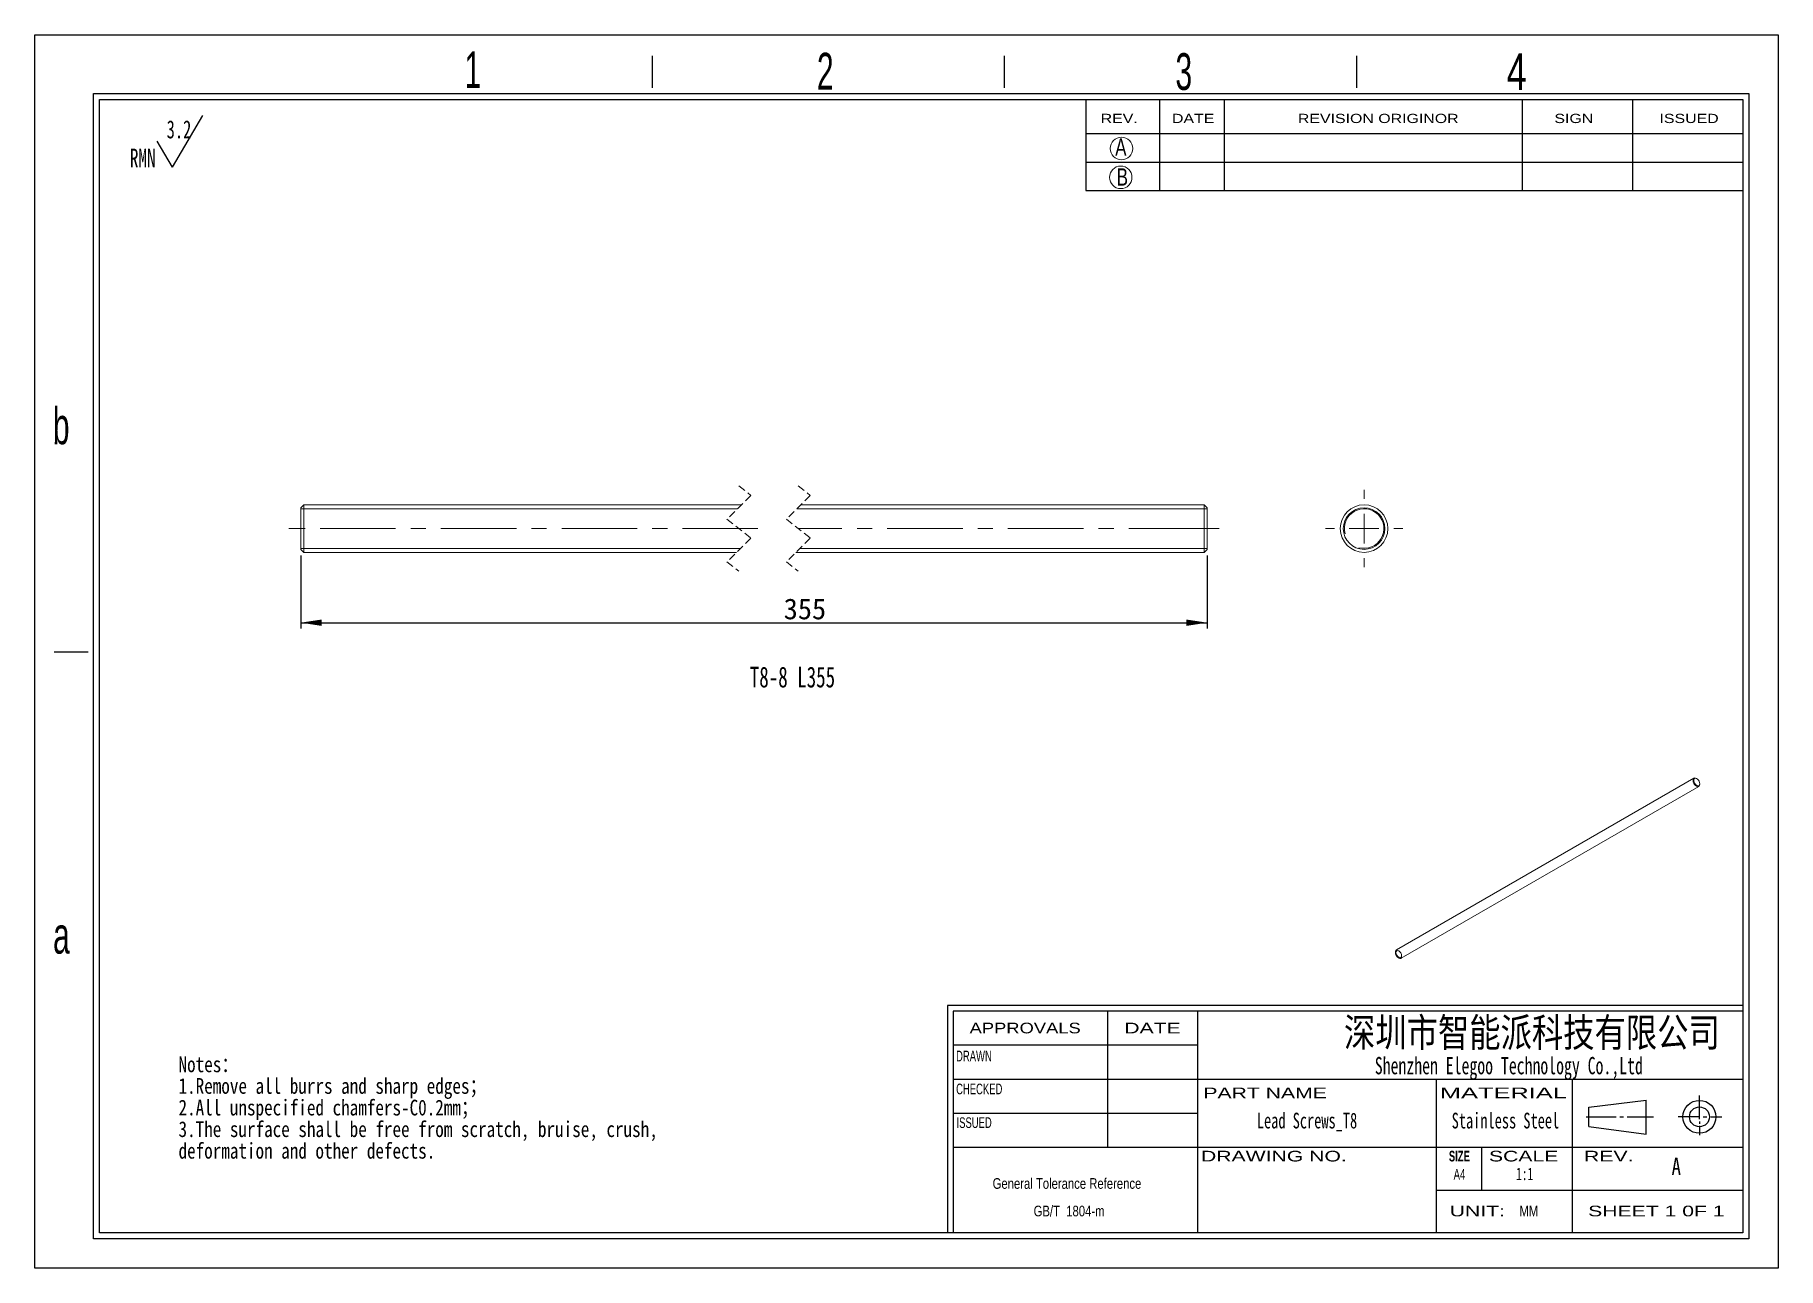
# Model space of a CAD drawing. Header units: millimetres. Extents: x 2 to 295, y 1 to 209.
import ezdxf

# ---------------------------------------------------------------- set-up
doc = ezdxf.new("R2010")
doc.units = ezdxf.units.MM
for name, pattern in [('CENTER', [10.16, 6.35, -1.27, 1.27, -1.27]), ('CENTERX2', [20.32, 12.7, -2.54, 2.54, -2.54]), ('HIDDEN', [1.905, 1.27, -0.635])]:
    doc.linetypes.add(name, pattern=pattern)
doc.layers.add('DIM', color=5, linetype='Continuous')
doc.layers.add('SLD-0', color=179, linetype='Continuous')
doc.layers.add('中心线', color=1, linetype='CENTER', lineweight=15)
doc.styles.add('SLDTEXTSTYLE0', font='SIMSUN.TTC', dxfattribs={"width": 0.67})
doc.styles.add('SLDTEXTSTYLE1', font='SIMSUN.TTC', dxfattribs={"width": 0.67})
doc.styles.add('SLDTEXTSTYLE10', font='ARIAL.TTF', dxfattribs={"width": 1.2324})
doc.styles.add('SLDTEXTSTYLE11', font='ARIAL.TTF', dxfattribs={"width": 1.7064})
doc.styles.add('SLDTEXTSTYLE12', font='SIMSUN.TTC', dxfattribs={"width": 0.8, "bigfont": 'bigfont'})
doc.styles.add('SLDTEXTSTYLE13', font='SIMKAI.TTF', dxfattribs={"width": 0.67})
doc.styles.add('SLDTEXTSTYLE14', font='SIMSUN.TTC')
doc.styles.add('SLDTEXTSTYLE2', font='SIMSUN.TTC', dxfattribs={"width": 0.8, "bigfont": 'bigfont'})
doc.styles.add('SLDTEXTSTYLE3', font='SIMSUN.TTC', dxfattribs={"width": 0.8})
doc.styles.add('SLDTEXTSTYLE4', font='ARIAL.TTF', dxfattribs={"width": 0.63516})
doc.styles.add('SLDTEXTSTYLE5', font='GOTHIC.TTF', dxfattribs={"width": 0.7304})
doc.styles.add('SLDTEXTSTYLE6', font='GOTHIC.TTF', dxfattribs={"width": 0.61171})
doc.styles.add('SLDTEXTSTYLE7', font='ARIALBD.TTF', dxfattribs={"width": 0.63516})
doc.styles.add('SLDTEXTSTYLE8', font='ARIAL.TTF', dxfattribs={"width": 1.422})
doc.styles.add('SLDTEXTSTYLE9', font='ARIAL.TTF', dxfattribs={"width": 0.7584})
doc.dimstyles.new('SLDDIMSTYLE0', dxfattribs={"dimtxt": 3.5, "dimasz": 3.5, "dimexe": 0, "dimexo": 0.0625, "dimgap": 0.875, "dimtad": 2, "dimrnd": 1e-09, "dimzin": 12, "dimdsep": 46, "dimtxsty": 'SLDTEXTSTYLE0', "dimsah": 1, "dimcen": 0.09, "dimadec": 0, "dimazin": 3, "dimtfac": 1, "dimtofl": 0, "dimtmove": 0, "dimatfit": 3, "dimfxl": 0, "dimfrac": 2, "dimtolj": 1, "dimtzin": 12, "dimarcsym": 0})

# ---------------------------------------------------------------- blocks, each defined once
blk = doc.blocks.new('SW_NOTE_0')
at = {"layer": 'SLD-0', "color": 0}
for q in [(12.27, 9.26), (4.6, 4.92)]:
    blk.add_line((7.16, 0.59), q, dxfattribs=at)
at = {"layer": 'SLD-0', "color": 0, "attachment_point": 1, "style": 'SLDTEXTSTYLE0'}
for s, insert, char_height in [('3.2', (6.19, 8.45), 3.032), ('RMN', (0, 3.69), 3.175)]:
    blk.add_mtext(s, dxfattribs=dict(at, insert=insert, char_height=char_height))
blk = doc.blocks.new('SW_NOTE_1')
at = {"layer": 'SLD-0', "color": 0, "char_height": 2.6458, "attachment_point": 1}
for s, insert, style in [('Notes\\M+18146', (0, 3.08), 'SLDTEXTSTYLE2'), ('1.Remove all burrs and sharp edges\\M+18147', (0, -0.55), 'SLDTEXTSTYLE2'), ('2.All unspecified chamfers-C0.2mm\\M+18147', (0, -4.19), 'SLDTEXTSTYLE2'), ('3.The surface shall be free from scratch, bruise, crush, ', (0, -7.82), 'SLDTEXTSTYLE3'), ('deformation and other defects.', (0, -11.45), 'SLDTEXTSTYLE3')]:
    blk.add_mtext(s, dxfattribs=dict(at, insert=insert, style=style))
blk = doc.blocks.new('SW_NOTE_2')
at = {"layer": 'SLD-0', "color": 0, "char_height": 1.7927, "attachment_point": 2, "style": 'SLDTEXTSTYLE9'}
for s, insert in [('General Tolerance Reference ', (13.02, 2.31)), (' GB/T  1804-m', (13.11, -2.32))]:
    blk.add_mtext(s, dxfattribs=dict(at, insert=insert))
blk = doc.blocks.new('_D')
at = {"layer": 'DIM'}
for p, q in [((46.55, 121.15), (46.55, 108.83)), ((199.05, 121.15), (199.05, 108.83)), ((46.55, 109.83), (199.05, 109.83))]:
    blk.add_line(p, q, dxfattribs=at)
for points in [[(46.55, 109.83), (50.05, 109.29), (50.05, 110.36)], [(199.05, 109.83), (195.55, 110.36), (195.55, 109.29)]]:
    blk.add_solid(points, dxfattribs=at)
at = {"layer": 'DIM', "insert": (127.8, 113.9), "char_height": 3.5, "attachment_point": 1, "style": 'SLDTEXTSTYLE14'}
blk.add_mtext('355', dxfattribs=at)
blk = doc.blocks.new('SW_CENTERMARKSYMBOL_0')
at = {"layer": '中心线', "color": 0}
for p, q in [((0, 5), (0, 6.5)), ((-5, 0), (-6.5, 0)), ((0, 0), (-2.5, 0)), ((0, 0), (0, 2.5)), ((0, 0), (0, -2.5)), ((0, 0), (2.5, 0)), ((5, 0), (6.5, 0)), ((0, -5), (0, -6.5))]:
    blk.add_line(p, q, dxfattribs=at)

msp = doc.modelspace()

# ---------------------------------------------------------------- linework, layer by layer
at = {"color": 7, "linetype": 'HIDDEN', "lineweight": 0}
for p, q in [((120.254, 132.826), (122.254, 131.239)), ((130.254, 132.826), (132.254, 131.239)), ((122.254, 131.239), (118.254, 127.239)), ((132.254, 131.239), (128.254, 127.239)), ((118.254, 127.239), (122.254, 124.064)), ((128.254, 127.239), (132.254, 124.064)), ((122.254, 124.064), (118.254, 120.064)), ((132.254, 124.064), (128.254, 120.064)), ((118.254, 120.064), (120.254, 118.476)), ((128.254, 120.064), (130.254, 118.476))]:
    msp.add_line(p, q, dxfattribs=at)
at = {"color": 7, "linetype": 'Continuous', "lineweight": 15}
for p, q in [((47.053, 129.651), (46.553, 129.151)), ((46.553, 122.151), (46.553, 129.151)), ((120.667, 129.651), (47.053, 129.651)), ((47.053, 129.651), (47.053, 121.651)), ((198.554, 129.651), (130.667, 129.651)), ((199.054, 129.151), (198.554, 129.651)), ((198.554, 121.651), (198.554, 129.651)), ((199.054, 129.151), (199.054, 122.151)), ((46.553, 122.151), (47.053, 121.651)), ((47.053, 121.651), (119.842, 121.651)), ((129.842, 121.651), (198.554, 121.651)), ((198.554, 121.651), (199.054, 122.151)), ((280.944, 83.693), (230.88, 54.792)), ((231.68, 53.407), (281.744, 82.308)), ((281.414, 83.613), (281.344, 83.654)), ((281.909, 82.674), (281.909, 82.756)), ((230.715, 54.426), (230.715, 54.345)), ((231.21, 53.487), (231.28, 53.446))]:
    msp.add_line(p, q, dxfattribs=at)
at = {"color": 7, "linetype": 'Continuous', "lineweight": 0}
for p, q in [((46.553, 128.975), (119.99, 128.975)), ((129.99, 128.975), (199.054, 128.975)), ((46.553, 122.328), (120.518, 122.328)), ((130.518, 122.328), (199.054, 122.328))]:
    msp.add_line(p, q, dxfattribs=at)
at = {"color": 7, "linetype": 'Continuous', "lineweight": 15, "flags": 128}
for points in [[(281.909, 82.674), (281.884, 82.496), (281.811, 82.363), (281.696, 82.286), (281.55, 82.273), (281.386, 82.325), (281.218, 82.436), (281.061, 82.598), (280.929, 82.796), (280.834, 83.011), (280.784, 83.226), (280.784, 83.421), (280.834, 83.578), (280.929, 83.684), (281.061, 83.729), (281.218, 83.71), (281.344, 83.654)], [(281.909, 82.756), (281.882, 82.957), (281.805, 83.167), (281.685, 83.364), (281.536, 83.525), (281.373, 83.635), (281.215, 83.68), (281.079, 83.655), (280.979, 83.565), (280.926, 83.417), (280.926, 83.229), (280.979, 83.021), (281.079, 82.814), (281.215, 82.633), (281.373, 82.495), (281.536, 82.417), (281.685, 82.407), (281.805, 82.465), (281.882, 82.585), (281.909, 82.756)], [(230.88, 54.792), (230.866, 54.783), (230.771, 54.677), (230.721, 54.52), (230.721, 54.325), (230.771, 54.11), (230.866, 53.895), (230.998, 53.697), (231.155, 53.535), (231.323, 53.424), (231.487, 53.372), (231.633, 53.385), (231.68, 53.407)]]:
    msp.add_lwpolyline(points, dxfattribs=at)
at = {"color": 7, "linetype": 'Continuous', "lineweight": 0, "flags": 128}
msp.add_lwpolyline([(231.28, 54.642), (231.101, 54.705), (230.948, 54.675), (230.846, 54.558), (230.81, 54.371), (230.846, 54.143), (230.948, 53.908), (231.101, 53.702), (231.28, 53.557), (231.46, 53.494), (231.613, 53.524), (231.715, 53.641), (231.75, 53.828), (231.715, 54.057), (231.613, 54.292), (231.46, 54.497), (231.28, 54.642)], dxfattribs=at)
at = {"color": 7, "linetype": 'Continuous', "lineweight": 15}
for radius in [4, 3.5]:
    msp.add_circle((225.446, 125.651), radius, dxfattribs=at)
at = {"color": 7, "linetype": 'Continuous', "lineweight": 0}
msp.add_arc((225.446, 125.651), 3.324, 255, 195, dxfattribs=at)
at = {"color": 7, "linetype": 'Continuous', "lineweight": 15}
msp.add_arc((231.758, 54.375), 1.043, 181.68126, 238.31336, dxfattribs=at)
at = {"layer": 'SLD-0'}
for p, q in [((1.812, 208.674), (295.107, 208.674)), ((1.812, 1.294), (1.812, 208.674)), ((295.107, 208.674), (295.107, 1.294)), ((12.675, 7.219), (12.675, 197.811)), ((12.675, 197.811), (289.181, 197.811)), ((252.017, 197.811), (252.017, 182.514)), ((270.599, 197.811), (270.599, 182.514)), ((289.181, 197.811), (289.181, 7.219)), ((289.181, 7.219), (12.675, 7.219)), ((295.107, 1.294), (1.812, 1.294))]:
    msp.add_line(p, q, dxfattribs=at)
at = {"layer": 'SLD-0', "color": 6, "linetype": 'Continuous'}
for p, q in [((105.701, 199.786), (105.701, 205.169)), ((164.952, 199.786), (164.952, 205.169)), ((224.204, 199.786), (224.204, 205.169)), ((11.687, 6.231), (11.687, 198.799)), ((11.687, 198.799), (290.169, 198.799)), ((290.169, 198.799), (290.169, 6.231)), ((10.805, 104.853), (5.068, 104.853)), ((290.169, 6.231), (11.687, 6.231))]:
    msp.add_line(p, q, dxfattribs=at)
at = {"layer": 'SLD-0', "color": 179, "linetype": 'Continuous'}
for p, q in [((178.659, 197.811), (178.659, 182.514)), ((191.05, 197.811), (191.05, 182.514)), ((201.886, 197.811), (201.886, 182.514)), ((178.659, 192.074), (289.181, 192.074)), ((178.659, 187.294), (289.181, 187.294)), ((178.659, 182.514), (289.181, 182.514)), ((289.181, 45.462), (155.33, 45.462)), ((155.33, 45.462), (155.33, 7.219)), ((289.181, 44.506), (156.286, 44.506)), ((156.286, 44.506), (156.286, 7.219)), ((182.281, 44.506), (182.281, 21.56)), ((197.398, 44.506), (197.398, 7.219)), ((197.398, 38.77), (156.286, 38.77)), ((289.181, 33.033), (156.286, 33.033)), ((237.553, 33.033), (237.553, 7.219)), ((260.499, 7.219), (260.499, 33.033)), ((263.255, 28.354), (272.888, 29.538)), ((272.888, 23.846), (272.888, 29.538)), ((281.869, 26.35), (281.869, 30.316)), ((197.398, 27.297), (156.286, 27.297)), ((262.786, 26.733), (267.83, 26.733)), ((263.255, 25.106), (263.255, 28.354)), ((268.461, 26.733), (269.091, 26.733)), ((269.722, 26.733), (274.136, 26.733)), ((281.869, 26.733), (278.268, 26.733)), ((282.5, 26.733), (283.13, 26.733)), ((283.761, 26.733), (285.653, 26.733)), ((263.255, 25.106), (272.888, 23.846)), ((281.869, 25.966), (281.869, 25.583)), ((281.869, 25.2), (281.869, 23.667)), ((289.181, 21.56), (156.286, 21.56)), ((245.202, 21.56), (245.202, 14.39)), ((237.553, 14.39), (289.181, 14.39))]:
    msp.add_line(p, q, dxfattribs=at)
at = {"layer": 'SLD-0', "lineweight": 0}
for centre in [(184.622, 189.564), (184.499, 184.715)]:
    msp.add_circle(centre, 1.894, dxfattribs=at)
at = {"layer": 'SLD-0', "color": 179, "linetype": 'Continuous'}
for radius in [2.771, 1.669]:
    msp.add_circle((281.869, 26.733), radius, dxfattribs=at)
at = {"layer": '中心线', "linetype": 'CENTERX2', "lineweight": 0}
for p, q in [((47.053, 125.651), (44.553, 125.651)), ((123.471, 125.651), (47.053, 125.651)), ((198.554, 125.651), (130.254, 125.651)), ((198.554, 125.651), (201.054, 125.651))]:
    msp.add_line(p, q, dxfattribs=at)

# ---------------------------------------------------------------- block references
at = {"layer": 'SLD-0'}
msp.add_blockref('SW_NOTE_0', (17.795, 185.858), dxfattribs=at)
at = {"layer": 'SLD-0', "color": 5}
msp.add_blockref('SW_NOTE_1', (25.981, 33.803), dxfattribs=at)
at = {"layer": 'SLD-0', "color": 179}
msp.add_blockref('SW_NOTE_2', (162.438, 14.111), dxfattribs=at)
at = {"layer": '中心线'}
msp.add_blockref('SW_CENTERMARKSYMBOL_0', (225.446, 125.651), dxfattribs=at)

# ---------------------------------------------------------------- texts
at = {"color": 7, "linetype": 'Continuous', "lineweight": 0, "attachment_point": 1}
for s, insert, char_height, style in [('T8-8 L355', (122.093, 102.442), 3.5, 'SLDTEXTSTYLE0'), ('Lead Screws_T8', (207.405, 27.428), 2.64583, 'SLDTEXTSTYLE1'), ('Stainless Steel', (240.182, 27.428), 2.64583, 'SLDTEXTSTYLE1'), ('1:1', (251.018, 18.201), 2.1167, 'SLDTEXTSTYLE0')]:
    msp.add_mtext(s, dxfattribs=dict(at, insert=insert, char_height=char_height, style=style))
at = {"layer": 'SLD-0'}
for s, insert, char_height, attachment_point, style in [('1', (74.111, 205.899), 6.172, 1, 'SLDTEXTSTYLE6'), ('2', (133.388, 205.655), 6.172, 1, 'SLDTEXTSTYLE6'), ('3', (193.707, 205.593), 6.172, 1, 'SLDTEXTSTYLE6'), ('4', (249.441, 205.587), 6.172, 1, 'SLDTEXTSTYLE5'), ('A', (183.578, 191.252), 2.903, 1, 'SLDTEXTSTYLE5'), ('B', (183.832, 186.237), 2.903, 1, 'SLDTEXTSTYLE5'), ('b', (4.835, 146.019), 6.172, 1, 'SLDTEXTSTYLE6'), ('a', (4.88, 60.351), 6.172, 1, 'SLDTEXTSTYLE6'), ('\\M+1905B圳\\M+18E73\\M+19271\\M+1945C\\M+19468\\M+189C8\\M+18B5A\\M+1974C\\M+18CC0\\M+18CF6\\M+18E69', (253.676, 43.337), 4.82808, 2, 'SLDTEXTSTYLE12'), ('A', (277.178, 19.854), 2.91, 1, 'SLDTEXTSTYLE3')]:
    msp.add_mtext(s, dxfattribs=dict(at, insert=insert, char_height=char_height, attachment_point=attachment_point, style=style))
at = {"layer": 'SLD-0', "color": 179}
for s, insert, char_height, attachment_point, style in [('REV.', (181.129, 195.4), 1.5536, 1, 'SLDTEXTSTYLE10'), ('DATE', (193.126, 195.4), 1.5536, 1, 'SLDTEXTSTYLE10'), ('REVISION ORIGINOR', (214.308, 195.4), 1.55363, 1, 'SLDTEXTSTYLE10'), ('SIGN', (257.466, 195.4), 1.5536, 1, 'SLDTEXTSTYLE10'), ('ISSUED', (275.148, 195.4), 1.5536, 1, 'SLDTEXTSTYLE10'), ('APPROVALS', (168.427, 42.563), 1.7927, 2, 'SLDTEXTSTYLE10'), ('DATE', (189.85, 42.563), 1.7927, 2, 'SLDTEXTSTYLE8'), ('DRAWN', (159.804, 37.853), 1.7927, 2, 'SLDTEXTSTYLE4'), ('Shenzhen Elegoo Technology Co.,Ltd', (249.798, 36.8), 2.91042, 2, 'SLDTEXTSTYLE13'), ('CHECKED', (160.696, 32.315), 1.7927, 2, 'SLDTEXTSTYLE4'), ('PART NAME', (208.794, 31.645), 1.7927, 2, 'SLDTEXTSTYLE8'), ('MATERIAL', (248.88, 31.645), 1.7927, 2, 'SLDTEXTSTYLE11'), ('ISSUED', (159.837, 26.654), 1.7927, 2, 'SLDTEXTSTYLE4'), ('DRAWING NO.', (210.268, 21.022), 1.79265, 2, 'SLDTEXTSTYLE8'), ('SIZE', (241.479, 21.022), 1.7927, 2, 'SLDTEXTSTYLE7'), ('SCALE', (252.289, 21.022), 1.7927, 2, 'SLDTEXTSTYLE8'), ('REV.', (266.61, 21.022), 1.7927, 2, 'SLDTEXTSTYLE8'), ('A4', (241.49, 17.953), 1.7927, 2, 'SLDTEXTSTYLE4'), ('UNIT:', (244.499, 11.791), 1.7927, 2, 'SLDTEXTSTYLE8'), ('MM', (253.161, 11.791), 1.7927, 2, 'SLDTEXTSTYLE9'), ('SHEET 1 0F 1', (274.62, 11.791), 1.79265, 2, 'SLDTEXTSTYLE8')]:
    msp.add_mtext(s, dxfattribs=dict(at, insert=insert, char_height=char_height, attachment_point=attachment_point, style=style))

# ---------------------------------------------------------------- dimensions: what is measured, and where the dimension line sits
at = {"layer": 'DIM'}
dim = msp.add_linear_dim(base=(199.054, 109.826), p1=(46.553, 122.151), p2=(199.054, 122.151), text='355', dimstyle='SLDDIMSTYLE0', dxfattribs=at)
dim.commit()
dim.dimension.update_dxf_attribs({"geometry": '_D', "text_midpoint": (129.841, 109.826), "dimtype": 160})

doc.saveas('drawing.dxf')
